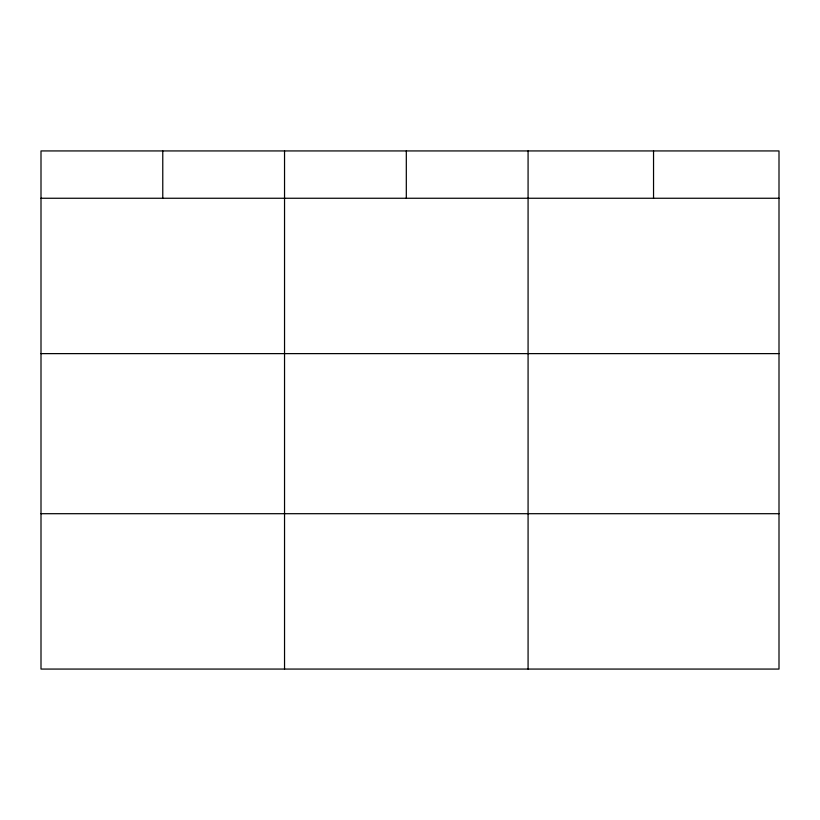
<?xml version="1.0" encoding="UTF-8"?>
<svg xmlns="http://www.w3.org/2000/svg" width="820" height="820" viewBox="0 0 820 820"><rect width="100%" height="100%" fill="white"/><g stroke="black" fill="none" stroke-linecap="round" stroke-linejoin="round"><path stroke-width="1.23" d="M779 353.625L779 150.931L41 150.931L41 669.069L779 669.069L779 353.625L41 353.625M41 198.255L779 198.255M41 513.699L779 513.699M653.54 150.931L653.54 198.255M528.08 150.931L528.08 669.069M406.31 150.931L406.31 198.255M284.54 150.931L284.54 669.069M162.77 150.931L162.77 198.255"/></g></svg>
